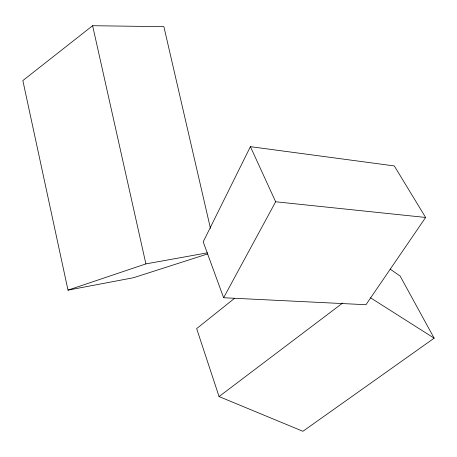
<?xml version="1.0" encoding="UTF-8"?>
<svg xmlns="http://www.w3.org/2000/svg" width="457" height="457" viewBox="0 0 457 457"><rect width="100%" height="100%" fill="white"/><g stroke="black" fill="none" stroke-linecap="round" stroke-linejoin="round"><path stroke-width="0.69" d="M250.407 146.663L203.199 241.862L223.622 297.736L365.96 304.716L425.621 217.463L394.3 165.931L250.407 146.663L275.657 201.771L223.622 297.736M234.498 298.352L196.653 328.606L219.057 396.567L302.911 431.288L434.15 338.18L400.121 276.022L390.164 269.127M210.454 228.374L163.886 26.677L92.617 25.712L22.85 80.575L68.002 290.126L133.461 277.736L207.661 253.926M219.057 396.567L342.693 303.025M68.002 290.126L145.903 263.895L207.369 252.835M275.657 201.771L425.621 217.463M370.541 297.815L434.15 338.18M92.617 25.712L145.903 263.895"/></g></svg>
